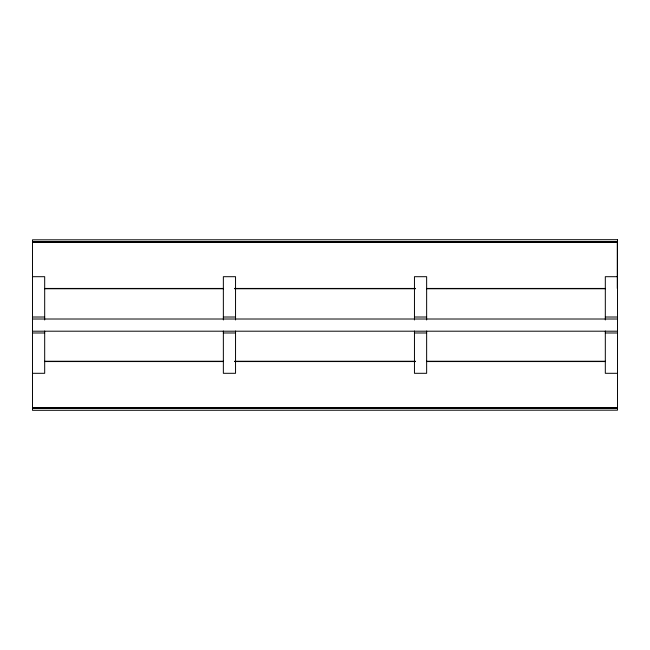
<?xml version="1.0" encoding="UTF-8"?>
<svg xmlns="http://www.w3.org/2000/svg" width="650" height="650" viewBox="0 0 650 650"><rect width="100%" height="100%" fill="white"/><g stroke="black" fill="none" stroke-linecap="round" stroke-linejoin="round"><path stroke-width="0.97" d="M32.5 242.198L617.5 242.198M32.5 276.697L44.688 276.697L44.688 319.971M617.5 276.697L605.312 276.697L605.312 319.971M44.688 288.438L223.438 288.438M234.609 288.438L415.391 288.438M426.562 288.438L605.312 288.438M44.688 288.754L223.438 288.754M234.609 288.754L415.391 288.754M426.562 288.754L605.312 288.754M32.5 317.013L44.688 317.013M223.356 317.013L235.544 317.013M414.456 317.013L426.644 317.013M605.312 317.013L617.5 317.013M32.5 319.012L617.5 319.012M32.5 331.199L617.5 331.199M32.5 332.987L44.688 332.987M223.356 332.987L235.544 332.987M414.456 332.987L426.644 332.987M605.312 332.987L617.5 332.987M44.688 361.246L223.438 361.246M234.609 361.246L415.391 361.246M426.562 361.246L605.312 361.246M44.688 361.562L223.438 361.562M234.609 361.562L415.391 361.562M426.562 361.562L605.312 361.562M32.5 373.303L44.688 373.303L44.688 331.021M617.5 373.303L605.312 373.303L605.312 331.021M32.5 407.802L617.5 407.802M617.281 241.881L617.281 288.438M426.644 319.971L426.644 276.697L414.456 276.697L414.456 319.971M426.644 331.021L426.644 373.303L414.456 373.303L414.456 331.021M235.544 319.971L235.544 276.697L223.356 276.697L223.356 319.971M235.544 331.021L235.544 373.303L223.356 373.303L223.356 331.021M617.5 239.688L32.5 239.826L32.5 242.019L617.5 241.881L617.5 239.688M617.5 241.881L32.5 241.881L32.5 410.312L617.5 410.174L617.5 407.981L32.5 408.119L617.5 408.119L617.5 241.881"/></g></svg>
